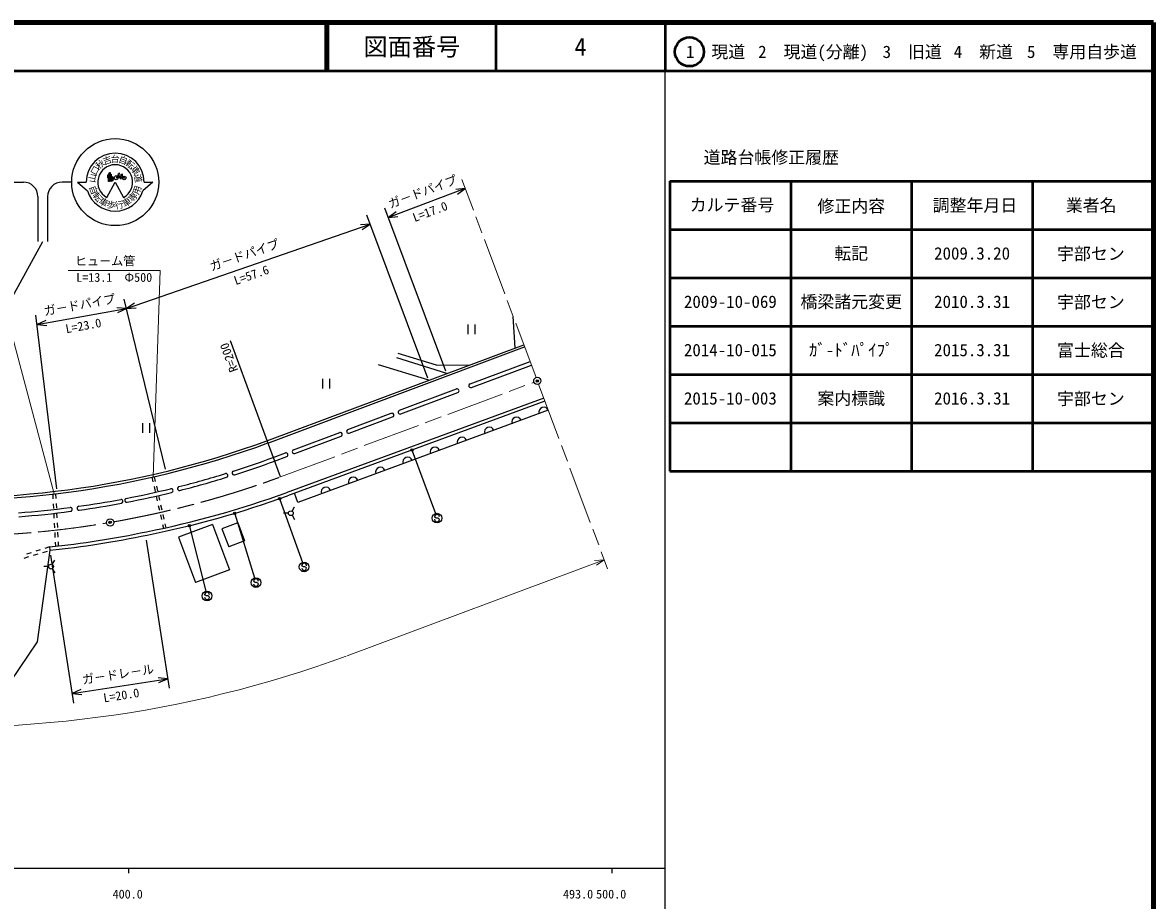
# Model space of a CAD drawing. Units: millimetres, scale not verified. Extents: x 40000 to 680000, y 20000 to 380000.
# Drawn here: x 446107 to 680000, y 198357 to 380000 of the extents above; entities that cross this region are included whole.
import ezdxf
from ezdxf.enums import TextEntityAlignment as Align

# ---------------------------------------------------------------- set-up
doc = ezdxf.new("R2010")
doc.units = ezdxf.units.MM
doc.header["$LTSCALE"] = 1000
doc.header["$PDMODE"] = 32
doc.header["$PDSIZE"] = 500
doc.linetypes.add('CHAIN', pattern=[18.5, 12, -1.5, 3.5, -1.5])
for name, color, linetype, lineweight in [('M-BGD', 7, 'Continuous', 25), ('M-BMK', 2, 'CHAIN', 13), ('M-BMK-SRVR', 3, 'Continuous', 25), ('M-STR-HTXT', 7, 'Continuous', 13), ('M-STR-STRC', 7, 'Continuous', 25), ('M-TTL', 2, 'Continuous', 140), ('M-TTL-BAND', 7, 'Continuous', 25), ('M-TTL-FRAM', 2, 'Continuous', 50), ('M-TTL-LINE', 7, 'Continuous', 50)]:
    doc.layers.add(name, color=color, linetype=linetype, lineweight=lineweight)
doc.layers.add('M-OTRS', color=6, linetype='Continuous')
doc.layers.add('M-TTL-TXT', color=7, linetype='Continuous')
doc.styles.add('@ＭＳ ゴシック', font='')
doc.styles.add('ＭＳ ゴシック', font='')
doc.styles.get('@ＭＳ ゴシック').set_extended_font_data('@MS Gothic')
doc.styles.get('ＭＳ ゴシック').set_extended_font_data('MS Gothic')

msp = doc.modelspace()

# ---------------------------------------------------------------- hatches: boundary and pattern name
at = {"layer": 'M-STR-STRC'}
msp.add_hatch(color=256, dxfattribs=at).paths.add_polyline_path([(463922, 348688), (464010, 348725), (464066, 348782), (464066, 348847), (464028, 348865), (463977, 348868), (464062, 348974), (464131, 348998), (464208, 348960), (464234, 348910), (464242, 348878), (464198, 348865), (464200, 348786), (464210, 348745), (464383, 348666), (464436, 348636), (464451, 348574), (464441, 348327), (464531, 348094), (464528, 348059), (464543, 348040), (464539, 347985), (464525, 347970), (464519, 347853), (464589, 347846), (464654, 347861), (464683, 347878), (464689, 347930), (464662, 347952), (464669, 348016), (464711, 348067), (464777, 348073), (464810, 348037), (464827, 347998), (464835, 347965), (464802, 347935), (464796, 347877), (464805, 347861), (464842, 347839), (464873, 347801), (464896, 347725), (464905, 347629), (464901, 347539), (464877, 347540), (464872, 347621), (464850, 347662), (464840, 347739), (464794, 347731), (464767, 347711), (464770, 347630), (464795, 347573), (464810, 347507), (464800, 347472), (464763, 347416), (464749, 347375), (464746, 347353), (464771, 347303), (464799, 347263), (464789, 347240), (464730, 347206), (464735, 347231), (464759, 347258), (464682, 347355), (464689, 347420), (464654, 347455), (464587, 347385), (464584, 347193), (464514, 347168), (464505, 347193), (464541, 347215), (464528, 347431), (464543, 347509), (464477, 347546), (464476, 347590), (464606, 347695), (464603, 347757), (464483, 347813), (464492, 348017), (464364, 348256), (464325, 348457), (464265, 348316), (464265, 348177), (464342, 348035), (464272, 347938), (464265, 347816), (464284, 347762), (464280, 347497), (464246, 347317), (464223, 347212), (464224, 347182), (464265, 347127), (464234, 347104), (464141, 347172), (464156, 347392), (464158, 347640), (464124, 347774), (464074, 347772), (464005, 347543), (463980, 347210), (463956, 347157), (464016, 347115), (464013, 347091), (463881, 347122), (463868, 347432), (463873, 347574), (463892, 347830), (463885, 347901), (463846, 347972), (463895, 348068), (463945, 348425), (463905, 348439), (463860, 348430), (463810, 348359), (463796, 348067), (463772, 347861), (463737, 347859), (463716, 348246), (463725, 348404), (463791, 348568)])

# ---------------------------------------------------------------- linework, layer by layer
at = {"layer": 'M-BGD'}
for p, q in [((548004, 312688), (547596, 319150)), ((538176, 317503), (538176, 315503)), ((539676, 317503), (539676, 315503)), ((499425, 285973), (489074, 314130)), ((496643, 293473), (549767, 313347)), ((496797, 292997), (549942, 312879)), ((531705, 309099), (523775, 311553)), ((530098, 305989), (519733, 309197)), ((533844, 307391), (523479, 310598)), ((531705, 309099), (538646, 309187)), ((538662, 305243), (551063, 309882)), ((538943, 304493), (551343, 309133)), ((508112, 306308), (508112, 304308)), ((509612, 306308), (509612, 304308)), ((524051, 299777), (535852, 304191)), ((553905, 302297), (500625, 282714)), ((524332, 299027), (536133, 303442)), ((554146, 301640), (500864, 282057)), ((554847, 299767), (503025, 280720)), ((470876, 297125), (470876, 295125)), ((472376, 297125), (472376, 295125)), ((513374, 295782), (522365, 299146)), ((513654, 295033), (522646, 298397)), ((502135, 291577), (511688, 295151)), ((502415, 290828), (511968, 294402)), ((497930, 290004), (500449, 290947)), ((498198, 289251), (500729, 290197)), ((472844, 285924), (473065, 284949)), ((473332, 286035), (473552, 285060)), ((473285, 283974), (473506, 282998)), ((473773, 284084), (473993, 283109)), ((452335, 282443), (452386, 281444)), ((452933, 282512), (452984, 281514)), ((473726, 282023), (473946, 281047)), ((474214, 282134), (474434, 281158)), ((503025, 280720), (502335, 282597)), ((452437, 280446), (452488, 279447)), ((452539, 278448), (452590, 277450)), ((453034, 280515), (453085, 279516)), ((453136, 278518), (453187, 277519)), ((474167, 280072), (474387, 279097)), ((474654, 280183), (474875, 279207)), ((501093, 278474), (500093, 278474)), ((501843, 278907), (502343, 279773)), ((452641, 276451), (452692, 275452)), ((453238, 276520), (453289, 275521)), ((474607, 278121), (474828, 277146)), ((475048, 276170), (475229, 275370)), ((475095, 278232), (475315, 277257)), ((475536, 276281), (475717, 275478)), ((485407, 276127), (478382, 273499)), ((485407, 276127), (488911, 266761)), ((490616, 276474), (487338, 275248)), ((490616, 276474), (492017, 272728)), ((501843, 278041), (502343, 277175)), ((452743, 274453), (452794, 273455)), ((453340, 274523), (453391, 273524)), ((487338, 275248), (488739, 271502)), ((451679, 271506), (450725, 271207)), ((451679, 271506), (451752, 270810)), ((452845, 272456), (452887, 271637)), ((453442, 272525), (453484, 271704)), ((478382, 273499), (481886, 264133)), ((492017, 272728), (488739, 271502)), ((446460, 269204), (447417, 269495)), ((447862, 270309), (446908, 270010)), ((448374, 269785), (449331, 270075)), ((449771, 270908), (448817, 270609)), ((451752, 270810), (449104, 251895)), ((450288, 270366), (451245, 270656)), ((451487, 267433), (450487, 267433)), ((452237, 267866), (452737, 268732)), ((452237, 267000), (452737, 266134)), ((488911, 266761), (481886, 264133)), ((449104, 251895), (443518, 243561))]:
    msp.add_line(p, q, dxfattribs=at)
for centre in [(501593, 278474), (451987, 267433)]:
    msp.add_circle(centre, 500, dxfattribs=at)
for centre, radius, start, end in [((535993, 303817), 400, 290.51126, 110.51126), ((538802, 304868), 400, 110.51114, 290.51126), ((524191, 299402), 400, 110.51126, 290.51126), ((553909, 299422), 1000, 20.18013, 200.18013), ((522506, 298771), 400, 290.51126, 110.5113), ((548277, 297352), 1000, 20.18013, 200.18013), ((511828, 294777), 400, 290.51126, 110.51142), ((513514, 295407), 400, 110.51107, 290.51129), ((542645, 295282), 1000, 20.18013, 200.18013), ((430421, 473692), 192500, 264.82971, 290.18308), ((430421, 473692), 192000, 264.83085, 290.17632), ((537014, 293212), 1000, 20.18013, 200.18013), ((500589, 290572), 400, 290.51126, 110.51126), ((502275, 291203), 400, 110.51126, 290.51126), ((525750, 289072), 1000, 20.18013, 200.18013), ((531382, 291142), 1000, 20.18013, 200.18013), ((430421, 473692), 195700, 287.64097, 290.1795), ((430421, 473692), 196500, 287.64097, 290.18308), ((520119, 287003), 1000, 20.18013, 200.18013), ((430421, 473692), 195700, 284.20319, 287.12531), ((430421, 473692), 196500, 284.20319, 287.12531), ((488165, 286286), 400, 287.125, 107.12549), ((489849, 286813), 400, 107.64079, 287.64128), ((514487, 284933), 1000, 20.18013, 200.18013), ((430421, 473692), 195700, 280.93736, 283.68753), ((476823, 283161), 400, 283.68778, 103.68778), ((478536, 283586), 400, 104.20294, 284.20345), ((508855, 282863), 1000, 20.18013, 200.18013), ((430421, 473692), 195700, 278.01529, 280.59358), ((466472, 280934), 400, 280.59327, 100.5934), ((467628, 281154), 400, 100.9371, 280.93761), ((430421, 473692), 196500, 280.93736, 283.68753), ((431542, 474014), 203391, 281.4047, 289.85572), ((431542, 474014), 204091, 281.40526, 289.85627), ((430421, 473692), 195700, 274.34097, 277.49045), ((430421, 473692), 196500, 274.34097, 277.49045), ((455984, 279265), 400, 277.49075, 97.49027), ((457764, 279507), 400, 98.01504, 278.01555), ((430421, 473692), 196500, 278.01529, 280.59358), ((430421, 473692), 203300, 276.00225, 281.73257), ((430421, 473692), 204000, 276.00225, 281.73201)]:
    msp.add_arc(centre, radius, start, end, dxfattribs=at)
at = {"layer": 'M-BMK'}
for p, q in [((552307, 306557), (536977, 347533)), ((499425, 285973), (551867, 305592)), ((552833, 305152), (567111, 266985))]:
    msp.add_line(p, q, dxfattribs=at)
for start, end in [(279.94142, 290.18308), (264.82971, 279.5117)]:
    msp.add_arc((430421, 473692), 200000, start, end, dxfattribs=at)
at = {"layer": 'M-BMK-SRVR'}
for centre in [(552570, 305855), (464210, 276566)]:
    msp.add_circle(centre, 750, dxfattribs=at)
for p in [(552570, 305855), (464210, 276566)]:
    msp.add_point(p, dxfattribs=at)
at = {"layer": 'M-OTRS'}
msp.add_point((552570, 305855), dxfattribs=at)
at = {"layer": 'M-STR-HTXT'}
for p, q in [((452634, 282478), (440000, 330000)), ((455554, 328695), (474554, 328695)), ((473088, 285980), (474554, 328695)), ((566410, 268859), (513265, 248977)), ((566410, 268859), (564419, 268667)), ((564782, 267697), (566410, 268859))]:
    msp.add_line(p, q, dxfattribs=at)
msp.add_arc((430421, 473692), 239500, 264.82064, 290.18308, dxfattribs=at)
at = {"layer": 'M-STR-STRC'}
for p, q in [((463725, 348404), (463791, 348568)), ((463791, 348568), (463922, 348688)), ((463922, 348688), (464010, 348725)), ((463977, 348868), (464062, 348974)), ((464028, 348865), (463977, 348868)), ((464010, 348725), (464066, 348782)), ((464066, 348847), (464028, 348865)), ((464062, 348974), (464131, 348998)), ((464066, 348782), (464066, 348847)), ((464131, 348998), (464208, 348960)), ((464242, 348878), (464198, 348865)), ((464198, 348865), (464200, 348786)), ((464200, 348786), (464210, 348745)), ((464208, 348960), (464234, 348910)), ((464210, 348745), (464383, 348666)), ((464234, 348910), (464242, 348878)), ((464383, 348666), (464436, 348636)), ((464436, 348636), (464451, 348574)), ((464451, 348574), (464441, 348327)), ((465750, 348170), (465934, 348599)), ((465866, 348628), (465917, 348748)), ((465934, 348599), (465866, 348628)), ((466152, 348773), (465917, 348748)), ((466236, 348744), (466152, 348773)), ((466384, 347880), (466749, 348550)), ((466867, 348548), (466478, 348554)), ((444260, 346987), (446260, 346987)), ((456260, 346987), (454260, 346987)), ((457460, 346987), (459260, 346987)), ((457460, 346987), (459530, 345208)), ((463517, 343837), (465260, 346987)), ((463716, 348246), (463725, 348404)), ((463737, 347859), (463716, 348246)), ((463772, 347861), (463737, 347859)), ((463796, 348067), (463772, 347861)), ((463810, 348359), (463796, 348067)), ((463860, 348430), (463810, 348359)), ((463846, 347972), (463895, 348068)), ((463885, 347901), (463846, 347972)), ((463905, 348439), (463860, 348430)), ((463868, 347432), (463873, 347574)), ((463881, 347122), (463868, 347432)), ((463873, 347574), (463892, 347830)), ((464013, 347091), (463881, 347122)), ((463892, 347830), (463885, 347901)), ((463895, 348068), (463945, 348425)), ((463945, 348425), (463905, 348439)), ((463980, 347210), (463956, 347157)), ((463956, 347157), (464016, 347115)), ((464005, 347543), (463980, 347210)), ((464074, 347772), (464005, 347543)), ((464016, 347115), (464013, 347091)), ((464124, 347774), (464074, 347772)), ((464158, 347640), (464124, 347774)), ((464141, 347172), (464156, 347392)), ((464234, 347104), (464141, 347172)), ((464156, 347392), (464158, 347640)), ((464246, 347317), (464223, 347212)), ((464223, 347212), (464224, 347182)), ((464224, 347182), (464265, 347127)), ((464265, 347127), (464234, 347104)), ((464280, 347497), (464246, 347317)), ((464325, 348457), (464265, 348316)), ((464265, 348316), (464265, 348177)), ((464265, 348177), (464342, 348035)), ((464272, 347938), (464265, 347816)), ((464265, 347816), (464284, 347762)), ((464342, 348035), (464272, 347938)), ((464284, 347762), (464280, 347497)), ((464364, 348256), (464325, 348457)), ((464492, 348017), (464364, 348256)), ((464441, 348327), (464531, 348094)), ((464476, 347590), (464606, 347695)), ((464477, 347546), (464476, 347590)), ((464543, 347509), (464477, 347546)), ((464483, 347813), (464492, 348017)), ((464603, 347757), (464483, 347813)), ((464505, 347193), (464541, 347215)), ((464514, 347168), (464505, 347193)), ((464584, 347193), (464514, 347168)), ((464525, 347970), (464519, 347853)), ((464519, 347853), (464589, 347846)), ((464539, 347985), (464525, 347970)), ((464531, 348094), (464528, 348059)), ((464528, 348059), (464543, 348040)), ((464528, 347431), (464543, 347509)), ((464541, 347215), (464528, 347431)), ((464543, 348040), (464539, 347985)), ((464587, 347385), (464584, 347193)), ((464654, 347455), (464587, 347385)), ((464589, 347846), (464654, 347861)), ((464606, 347695), (464603, 347757)), ((464654, 347861), (464683, 347878)), ((464689, 347420), (464654, 347455)), ((464662, 347952), (464669, 348016)), ((464689, 347930), (464662, 347952)), ((464669, 348016), (464711, 348067)), ((464682, 347355), (464689, 347420)), ((464759, 347258), (464682, 347355)), ((464683, 347878), (464689, 347930)), ((464711, 348067), (464777, 348073)), ((464789, 347240), (464730, 347206)), ((464730, 347206), (464735, 347231)), ((464735, 347231), (464759, 347258)), ((464749, 347375), (464746, 347353)), ((464746, 347353), (464771, 347303)), ((464763, 347416), (464749, 347375)), ((464800, 347472), (464763, 347416)), ((464794, 347731), (464767, 347711)), ((464767, 347711), (464770, 347630)), ((464770, 347630), (464795, 347573)), ((464771, 347303), (464799, 347263)), ((464777, 348073), (464810, 348037)), ((464799, 347263), (464789, 347240)), ((464840, 347739), (464794, 347731)), ((464795, 347573), (464810, 347507)), ((464802, 347935), (464796, 347877)), ((464796, 347877), (464805, 347861)), ((464810, 347507), (464800, 347472)), ((464835, 347965), (464802, 347935)), ((464805, 347861), (464842, 347839)), ((464810, 348037), (464827, 347998)), ((464827, 347998), (464835, 347965)), ((464850, 347662), (464840, 347739)), ((464842, 347839), (464873, 347801)), ((464872, 347621), (464850, 347662)), ((464877, 347540), (464872, 347621)), ((464873, 347801), (464896, 347725)), ((464901, 347539), (464877, 347540)), ((464896, 347725), (464905, 347629)), ((464905, 347629), (464901, 347539)), ((465260, 346987), (467002, 343837)), ((465459, 347894), (465750, 348170)), ((467124, 347869), (465459, 347894)), ((466384, 347880), (465833, 348364)), ((466686, 348435), (465869, 348447)), ((466305, 348094), (466216, 348094)), ((466384, 347880), (466305, 348094)), ((466384, 347880), (466416, 347660)), ((466416, 347660), (466510, 347660)), ((467124, 347869), (466686, 348435)), ((473060, 346987), (470990, 345208)), ((471260, 346987), (473060, 346987)), ((449260, 343987), (449260, 334708)), ((451260, 343987), (451260, 334708)), ((537678, 345660), (521756, 339703)), ((537678, 345660), (535687, 345468)), ((536050, 344498), (537678, 345660)), ((533669, 307859), (521055, 341577)), ((529923, 306457), (517305, 340185)), ((523384, 340865), (521756, 339703)), ((521756, 339703), (523747, 339896)), ((467584, 320835), (518006, 338312)), ((518006, 338312), (516011, 338168)), ((516350, 337190), (518006, 338312)), ((421160, 281549), (450260, 334708)), ((475661, 287612), (467111, 322779)), ((449099, 317495), (467584, 320835)), ((467584, 320835), (465591, 321001)), ((465775, 319982), (467584, 320835)), ((469240, 321957), (467584, 320835)), ((467584, 320835), (469579, 320979)), ((453159, 283546), (448862, 319481)), ((450908, 318348), (449099, 317495)), ((449099, 317495), (451092, 317329)), ((526703, 291393), (531480, 278394)), ((499326, 281349), (503997, 268311)), ((490032, 278327), (494074, 265080)), ((531430, 277595), (531331, 277714)), ((531675, 277456), (531430, 277595)), ((531976, 277454), (531675, 277456)), ((532221, 277342), (531976, 277454)), ((532327, 277206), (532221, 277342)), ((480604, 275753), (484008, 262328)), ((471662, 272884), (476411, 242250)), ((451906, 269822), (456654, 239188)), ((503939, 267510), (503840, 267628)), ((504184, 267370), (503939, 267510)), ((504485, 267368), (504184, 267370)), ((504730, 267256), (504485, 267368)), ((504836, 267120), (504730, 267256)), ((493971, 264264), (493871, 264382)), ((494216, 264125), (493971, 264264)), ((494517, 264123), (494216, 264125)), ((494762, 264011), (494517, 264123)), ((494868, 263875), (494762, 264011)), ((483859, 261499), (483759, 261617)), ((484104, 261360), (483859, 261499)), ((484404, 261358), (484104, 261360)), ((484649, 261246), (484404, 261358)), ((484755, 261110), (484649, 261246)), ((456348, 241164), (476104, 244226)), ((476104, 244226), (474116, 244442)), ((474275, 243419), (476104, 244226)), ((458177, 241971), (456348, 241164)), ((456348, 241164), (458336, 240948))]:
    msp.add_line(p, q, dxfattribs=at)
for centre, radius in [((465260, 346987), 9000), ((465459, 347894), 402), ((466384, 347880), 136), ((467124, 347869), 377), ((467124, 347869), 68.8), ((526651, 291534), 150), ((526651, 291534), 120), ((526651, 291534), 90), ((526651, 291534), 60), ((526651, 291534), 30), ((499276, 281490), 150), ((499276, 281490), 120), ((499276, 281490), 90), ((499276, 281490), 60), ((499276, 281490), 30), ((489988, 278471), 150), ((489988, 278471), 120), ((489988, 278471), 90), ((489988, 278471), 60), ((489988, 278471), 30), ((531825, 277455), 1000), ((480568, 275899), 150), ((480568, 275899), 120), ((480568, 275899), 90), ((480568, 275899), 60), ((480568, 275899), 30), ((504334, 267369), 1000), ((494366, 264124), 1000), ((484254, 261359), 1000)]:
    msp.add_circle(centre, radius, dxfattribs=at)
for centre, radius, start, end in [((465260, 346987), 6000, 0, 180), ((465260, 346987), 3600, 298.95502, 241.04498), ((446260, 343987), 3000, 0, 90), ((454260, 343987), 3000, 90, 180), ((465260, 346987), 6000, 197.25385, 342.74615), ((531827, 277210), 500, 179.55488, 359.55488), ((531831, 277710), 500, 359.55488, 179.55488), ((504336, 267124), 500, 179.55488, 359.55488), ((504340, 267624), 500, 359.55488, 179.55488), ((494371, 264378), 500, 359.55488, 179.55488), ((484259, 261613), 500, 359.55488, 179.55488), ((494368, 263878), 500, 179.55488, 359.55488), ((484255, 261113), 500, 179.55488, 359.55488)]:
    msp.add_arc(centre, radius, start, end, dxfattribs=at)
for p in [(526651, 291534), (499276, 281490), (489988, 278471), (480568, 275899)]:
    msp.add_point(p, dxfattribs=at)
at = {"layer": 'M-TTL'}
for p, q in [((680000, 380000), (40000, 380000)), ((680000, 20000), (680000, 380000))]:
    msp.add_line(p, q, dxfattribs=at)
at = {"layer": 'M-TTL-BAND'}
for p, q in [((579000, 20000), (579000, 370000)), ((40000, 205000), (579000, 205000)), ((468000, 205000), (468000, 204000)), ((568000, 205000), (568000, 204000))]:
    msp.add_line(p, q, dxfattribs=at)
at = {"layer": 'M-TTL-FRAM'}
for p, q in [((580000, 347197), (580000, 287197)), ((580000, 347197), (680000, 347197)), ((580000, 287197), (680000, 287197))]:
    msp.add_line(p, q, dxfattribs=at)
at = {"layer": 'M-TTL-LINE'}
for p, q in [((508747, 380000), (508747, 370000)), ((509247, 380000), (509247, 370000)), ((543997, 380000), (543997, 370000)), ((579000, 380000), (579000, 370000)), ((40000, 370000), (680000, 370000)), ((605000, 347197), (605000, 287197)), ((630000, 347197), (630000, 287197)), ((655000, 347197), (655000, 287197)), ((580000, 337197), (680000, 337197)), ((580000, 327197), (680000, 327197)), ((580000, 317197), (680000, 317197)), ((580000, 307197), (680000, 307197)), ((580000, 297197), (680000, 297197))]:
    msp.add_line(p, q, dxfattribs=at)
msp.add_circle((584031, 373958), 3000, dxfattribs=at)

# ---------------------------------------------------------------- texts
at = {"layer": 'M-BGD', "style": 'ＭＳ ゴシック'}
msp.add_text('R=200', height=1833, rotation=110.183, dxfattribs=at).set_placement((491231, 308264), align=Align.BOTTOM_LEFT)
at = {"layer": 'M-STR-HTXT', "style": 'ＭＳ ゴシック'}
msp.add_text('ヒュ－ム管', height=1833, dxfattribs=at).set_placement((456929, 329195), align=Align.BOTTOM_LEFT)
msp.add_text('L=13.1\u3000Φ500', height=1833, dxfattribs=at).set_placement((465054, 328195), align=Align.TOP_CENTER)
at = {"layer": 'M-STR-STRC', "style": 'ＭＳ ゴシック'}
for s, rotation, p in [('秋', 40, (462174, 350664)), ('吉', 20, (463618, 351498)), ('自', 340, (466901, 351498)), ('転', 320, (468345, 350664)), ('山', 80, (460533, 347821)), ('口', 60, (461103, 349387)), ('車', 300, (469417, 349387)), ('道', 280, (469987, 347821)), ('用', 70, (469770, 345345)), ('自', 290, (460749, 345345)), ('転', 310, (461583, 343902)), ('専', 50, (468937, 343902)), ('車', 330, (462860, 342830)), ('歩', 349.881, (464416, 342262)), ('行', 10.119, (466103, 342262)), ('車', 30, (467660, 342830))]:
    msp.add_text(s, height=1320, rotation=rotation, dxfattribs=at).set_placement(p, align=Align.MIDDLE_CENTER)
msp.add_text('台', height=1320, dxfattribs=at).set_placement((465260, 351787), align=Align.MIDDLE_CENTER)
for s, rotation, p in [('ガ－ドパイプ', 20.511, (529367, 343618)), ('ガ－ドパイプ', 19.117, (492467, 330518)), ('ガ－ドパイプ', 10.242, (458156, 320148)), ('ガ－ドレ－ル', 8.811, (466073, 243683))]:
    msp.add_text(s, height=1833, rotation=rotation, dxfattribs=at).set_placement(p, align=Align.BOTTOM_CENTER)
at = {"layer": 'M-STR-STRC', "style": '@ＭＳ ゴシック'}
for s, rotation, p in [('L=17.0', 20.511, (530067, 341745)), ('L=57.6', 19.117, (493122, 328629)), ('L=23.0', 10.242, (458512, 318180)), ('L=20.0', 8.811, (466379, 241707))]:
    msp.add_text(s, height=1833, rotation=rotation, dxfattribs=at).set_placement(p, align=Align.TOP_CENTER)
at = {"layer": 'M-TTL-BAND', "style": 'ＭＳ ゴシック'}
for s, p in [('400.0', (467844, 198195)), ('493.0', (561000, 198195)), ('500.0', (567844, 198195))]:
    msp.add_text(s, height=1833, dxfattribs=at).set_placement(p, align=Align.BOTTOM_CENTER)
at = {"layer": 'M-TTL-TXT', "style": 'ＭＳ ゴシック'}
for s, height, p in [('図面番号', 3666, (526622, 375000)), ('4', 3666, (561497, 375000)), ('1\u3000現道', 2566, (589448, 373958)), ('2\u3000現道(分離)', 2566, (609619, 373958)), ('3\u3000旧道', 2566, (630121, 373958)), ('4\u3000新道', 2566, (644824, 373958)), ('5\u3000専用自歩道', 2566, (665228, 373958)), ('道路台帳修正履歴', 2566, (600968, 352113)), ('カルテ番号', 2566, (592839, 342277)), ('調整年月日', 2566, (643089, 342197)), ('業者名', 2566, (667134, 342197)), ('修正内容', 2566, (617509, 342023)), ('転記', 2566, (617500, 332245)), ('2009.3.20', 2566, (642500, 332245)), ('宇部セン', 2566, (667077, 332189)), ('2009-10-069', 2566, (592500, 322245)), ('橋梁諸元変更', 2566, (617500, 322245)), ('2010.3.31', 2566, (642500, 322245)), ('宇部セン', 2566, (667077, 322189)), ('2014-10-015', 2566, (592500, 312245)), ('ｶﾞ-ﾄﾞﾊﾟｲﾌﾟ', 2566, (617500, 312245)), ('2015.3.31', 2566, (642500, 312245)), ('富士総合', 2566, (667077, 312189)), ('2015-10-003', 2566, (592500, 302245)), ('案内標識', 2566, (617500, 302245)), ('2016.3.31', 2566, (642500, 302245)), ('宇部セン', 2566, (667077, 302189))]:
    msp.add_text(s, height=height, dxfattribs=at).set_placement(p, align=Align.MIDDLE_CENTER)

doc.saveas('drawing.dxf')
